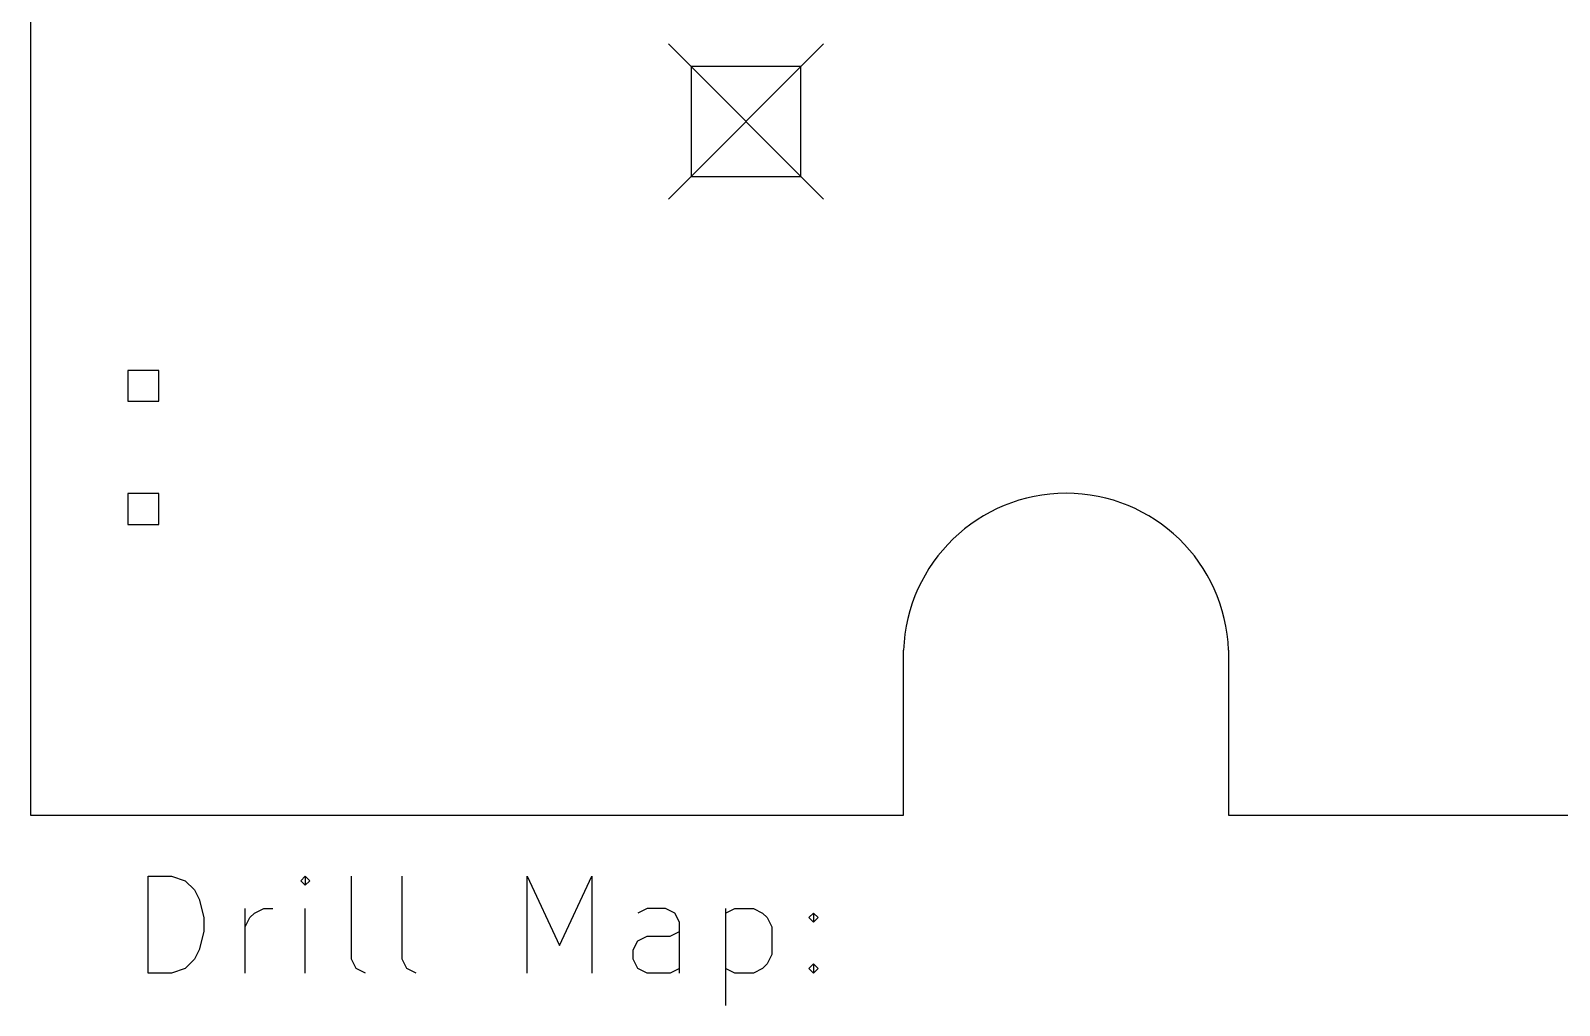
# Model space of a CAD drawing. Extents: x 3.26 to 5.88, y -6.59 to -3.31.
# Drawn here: x 3.346 to 4.587, y -5.69 to -4.899 of the extents above; entities that cross this region are included whole.
import ezdxf

# ---------------------------------------------------------------- set-up
doc = ezdxf.new("R2010")
doc.units = 0
doc.header["$MEASUREMENT"] = 0
doc.layers.add('BLACK', color=7, linetype='CONTINUOUS')

msp = doc.modelspace()

# ---------------------------------------------------------------- linework, layer by layer
at = {"layer": 'BLACK', "linetype": 'CONTINUOUS'}
for p, q in [((3.34646, -3.30709), (3.34646, -5.53543)), ((3.86417, -4.90945), (3.99016, -5.03543)), ((3.99016, -4.90945), (3.86417, -5.03543)), ((3.97171, -4.9279), (3.88262, -4.9279)), ((3.88262, -4.9279), (3.88262, -5.01698)), ((3.97171, -5.01698), (3.97171, -4.9279)), ((3.88262, -5.01698), (3.97171, -5.01698)), ((3.45052, -5.17448), (3.42546, -5.17448)), ((3.42546, -5.17448), (3.42546, -5.19954)), ((3.45052, -5.19954), (3.45052, -5.17448)), ((3.42546, -5.19954), (3.45052, -5.19954)), ((3.45052, -5.27448), (3.42546, -5.27448)), ((3.42546, -5.27448), (3.42546, -5.29954)), ((3.45052, -5.29954), (3.45052, -5.27448)), ((3.42546, -5.29954), (3.45052, -5.29954)), ((4.05512, -5.53543), (4.05512, -5.40157)), ((4.3189, -5.40157), (4.3189, -5.53543)), ((3.34646, -5.53543), (4.05512, -5.53543)), ((4.3189, -5.53543), (5.61024, -5.53543)), ((3.44198, -5.66357), (3.44198, -5.58483)), ((3.44198, -5.58483), (3.46072, -5.58483)), ((3.46072, -5.58483), (3.47197, -5.58858)), ((3.47197, -5.58858), (3.47947, -5.59608)), ((3.47947, -5.59608), (3.48322, -5.60358)), ((3.56946, -5.58483), (3.56571, -5.58858)), ((3.56571, -5.58858), (3.56946, -5.59233)), ((3.57321, -5.58858), (3.56946, -5.58483)), ((3.56946, -5.58483), (3.56946, -5.59233)), ((3.56946, -5.59233), (3.57321, -5.58858)), ((3.60696, -5.65232), (3.60696, -5.58483)), ((3.6482, -5.65232), (3.6482, -5.58483)), ((3.74944, -5.66357), (3.74944, -5.58483)), ((3.74944, -5.58483), (3.77568, -5.64108)), ((3.77568, -5.64108), (3.80193, -5.58483)), ((3.80193, -5.58483), (3.80193, -5.66357)), ((3.48322, -5.60358), (3.48697, -5.61858)), ((3.48697, -5.61858), (3.48697, -5.62983)), ((3.52072, -5.66357), (3.52072, -5.61108)), ((3.52072, -5.62608), (3.52447, -5.61858)), ((3.52447, -5.61858), (3.52822, -5.61483)), ((3.52822, -5.61483), (3.53571, -5.61108)), ((3.53571, -5.61108), (3.54321, -5.61108)), ((3.56946, -5.66357), (3.56946, -5.61108)), ((3.84693, -5.61108), (3.83943, -5.61483)), ((3.86192, -5.61108), (3.84693, -5.61108)), ((3.86942, -5.61483), (3.86192, -5.61108)), ((3.87317, -5.62233), (3.86942, -5.61483)), ((3.91067, -5.61108), (3.91067, -5.68982)), ((3.91067, -5.61483), (3.91817, -5.61108)), ((3.91817, -5.61108), (3.93316, -5.61108)), ((3.93316, -5.61108), (3.94066, -5.61483)), ((3.94066, -5.61483), (3.94441, -5.61858)), ((3.94441, -5.61858), (3.94816, -5.62608)), ((3.97816, -5.61858), (3.98191, -5.61483)), ((3.98191, -5.62233), (3.97816, -5.61858)), ((3.98191, -5.61483), (3.98566, -5.61858)), ((3.98191, -5.61483), (3.98191, -5.62233)), ((3.98566, -5.61858), (3.98191, -5.62233)), ((3.48697, -5.62983), (3.48322, -5.64483)), ((3.83943, -5.63733), (3.84693, -5.63358)), ((3.84693, -5.63358), (3.86567, -5.63358)), ((3.86567, -5.63358), (3.87317, -5.62983)), ((3.87317, -5.66357), (3.87317, -5.62233)), ((3.94816, -5.62608), (3.94816, -5.64858)), ((3.48322, -5.64483), (3.47947, -5.65232)), ((3.83568, -5.64483), (3.83943, -5.63733)), ((3.83568, -5.65232), (3.83568, -5.64483)), ((3.47947, -5.65232), (3.47197, -5.65982)), ((3.6107, -5.65982), (3.60696, -5.65232)), ((3.65195, -5.65982), (3.6482, -5.65232)), ((3.83943, -5.65982), (3.83568, -5.65232)), ((3.94441, -5.65607), (3.94066, -5.65982)), ((3.94816, -5.64858), (3.94441, -5.65607)), ((3.97816, -5.65982), (3.98191, -5.65607)), ((3.98191, -5.65607), (3.98566, -5.65982)), ((3.98191, -5.65607), (3.98191, -5.66357)), ((3.46072, -5.66357), (3.44198, -5.66357)), ((3.47197, -5.65982), (3.46072, -5.66357)), ((3.6182, -5.66357), (3.6107, -5.65982)), ((3.65945, -5.66357), (3.65195, -5.65982)), ((3.84693, -5.66357), (3.83943, -5.65982)), ((3.86567, -5.66357), (3.84693, -5.66357)), ((3.87317, -5.65982), (3.86567, -5.66357)), ((3.91817, -5.66357), (3.91067, -5.65982)), ((3.93316, -5.66357), (3.91817, -5.66357)), ((3.94066, -5.65982), (3.93316, -5.66357)), ((3.98191, -5.66357), (3.97816, -5.65982)), ((3.98566, -5.65982), (3.98191, -5.66357))]:
    msp.add_line(p, q, dxfattribs=at)
at = {"layer": 'BLACK'}
msp.add_arc((4.18701, -5.40618), 0.13197, 2.00001, 178, dxfattribs=at)

doc.saveas('drawing.dxf')
